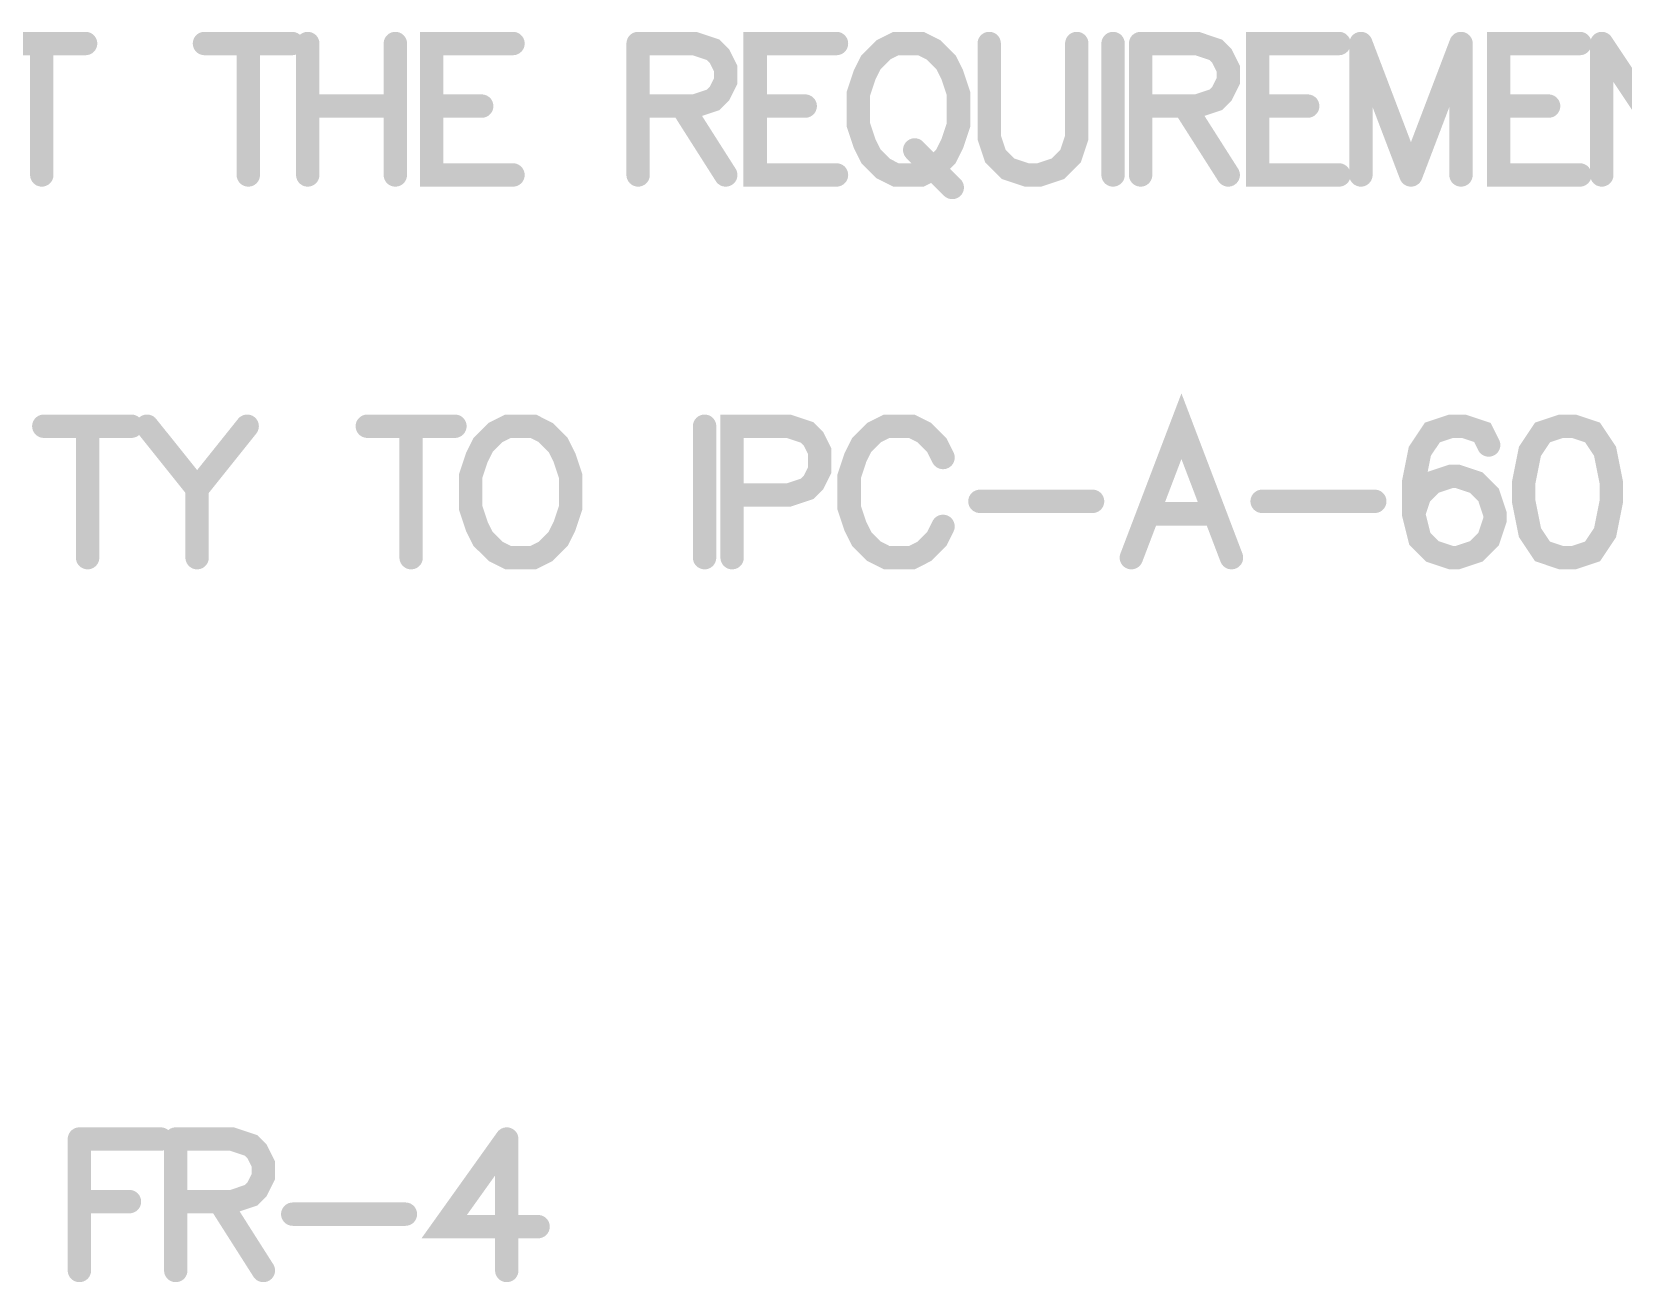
# Model space of a CAD drawing. Extents: x -9.8 to 23.3, y -7.1 to 14.3.
# Drawn here: x -5.631 to -4.95, y 7.335 to 7.87 of the extents above; entities that cross this region are included whole.
import ezdxf

# ---------------------------------------------------------------- set-up
doc = ezdxf.new("R2010")
doc.units = 0
doc.layers.add('2D_LINE_00', color=1, linetype='CONTINUOUS')

# ---------------------------------------------------------------- blocks, each defined once
blk = doc.blocks.new('SMOOTH_0$01')
at = {"const_width": 0.005}
blk.add_lwpolyline([(-0.0025, 0, 1), (0.0025, 0, 1)], format="xyb", close=True, dxfattribs=at)
blk = doc.blocks.new('DRAWING_2104')
at = {"layer": '2D_LINE_00', "const_width": 0.01}
blk.add_lwpolyline([(0, 0), (0, -0.05624)], dxfattribs=at)
at = {"layer": '2D_LINE_00'}
for p in [(0, 0), (0, -0.05624)]:
    blk.add_blockref('SMOOTH_0$01', p, dxfattribs=at)
blk = doc.blocks.new('DRAWING_2105')
at = {"layer": '2D_LINE_00', "const_width": 0.01}
blk.add_lwpolyline([(0, 0), (0.03481, 0)], dxfattribs=at)
at = {"layer": '2D_LINE_00'}
for p in [(0, 0), (0.03481, 0)]:
    blk.add_blockref('SMOOTH_0$01', p, dxfattribs=at)
blk = doc.blocks.new('DRAWING_2106')
at = {"layer": '2D_LINE_00', "const_width": 0.01}
blk.add_lwpolyline([(0, 0), (0.02142, 0)], dxfattribs=at)
at = {"layer": '2D_LINE_00'}
for p in [(0, 0), (0.02142, 0)]:
    blk.add_blockref('SMOOTH_0$01', p, dxfattribs=at)
blk = doc.blocks.new('DRAWING_2107')
at = {"layer": '2D_LINE_00', "const_width": 0.01}
blk.add_lwpolyline([(0, 0), (0, -0.05624)], dxfattribs=at)
at = {"layer": '2D_LINE_00'}
for p in [(0, 0), (0, -0.05624)]:
    blk.add_blockref('SMOOTH_0$01', p, dxfattribs=at)
blk = doc.blocks.new('DRAWING_2108')
at = {"layer": '2D_LINE_00', "const_width": 0.01}
blk.add_lwpolyline([(0, 0), (0.0241, 0), (0.03213, -0.00268), (0.03481, -0.00536), (0.03749, -0.01071), (0.03749, -0.01607), (0.03481, -0.02143), (0.03213, -0.0241), (0.0241, -0.02678), (0, -0.02678)], dxfattribs=at)
at = {"layer": '2D_LINE_00'}
for p in [(0, 0), (0.0241, 0), (0.03213, -0.00268), (0.03481, -0.00536), (0.03749, -0.01071), (0.03749, -0.01607), (0.03213, -0.0241), (0.03481, -0.02143), (0, -0.02678), (0.0241, -0.02678)]:
    blk.add_blockref('SMOOTH_0$01', p, dxfattribs=at)
blk = doc.blocks.new('DRAWING_2109')
at = {"layer": '2D_LINE_00', "const_width": 0.01}
blk.add_lwpolyline([(0, 0), (0.01875, -0.02946)], dxfattribs=at)
at = {"layer": '2D_LINE_00'}
for p in [(0, 0), (0.01875, -0.02946)]:
    blk.add_blockref('SMOOTH_0$01', p, dxfattribs=at)
blk = doc.blocks.new('DRAWING_2110')
at = {"layer": '2D_LINE_00', "const_width": 0.01}
blk.add_lwpolyline([(0, 0), (0.04821, 0)], dxfattribs=at)
at = {"layer": '2D_LINE_00'}
for p in [(0, 0), (0.04821, 0)]:
    blk.add_blockref('SMOOTH_0$01', p, dxfattribs=at)
blk = doc.blocks.new('DRAWING_2111')
at = {"layer": '2D_LINE_00', "const_width": 0.01}
blk.add_lwpolyline([(0, 0), (-0.02678, -0.03749), (0.01339, -0.03749)], dxfattribs=at)
at = {"layer": '2D_LINE_00'}
for p in [(0, 0), (-0.02678, -0.03749), (0.01339, -0.03749)]:
    blk.add_blockref('SMOOTH_0$01', p, dxfattribs=at)
blk = doc.blocks.new('DRAWING_2112')
at = {"layer": '2D_LINE_00', "const_width": 0.01}
blk.add_lwpolyline([(0, 0), (0, -0.05624)], dxfattribs=at)
at = {"layer": '2D_LINE_00'}
for p in [(0, 0), (0, -0.05624)]:
    blk.add_blockref('SMOOTH_0$01', p, dxfattribs=at)
blk = doc.blocks.new('DRAWING_2155')
at = {"layer": '2D_LINE_00', "const_width": 0.01}
blk.add_lwpolyline([(0, 0), (0, -0.05624)], dxfattribs=at)
at = {"layer": '2D_LINE_00'}
for p in [(0, 0), (0, -0.05624)]:
    blk.add_blockref('SMOOTH_0$01', p, dxfattribs=at)
blk = doc.blocks.new('DRAWING_2156')
at = {"layer": '2D_LINE_00', "const_width": 0.01}
blk.add_lwpolyline([(0, 0), (0.03749, 0)], dxfattribs=at)
at = {"layer": '2D_LINE_00'}
for p in [(0, 0), (0.03749, 0)]:
    blk.add_blockref('SMOOTH_0$01', p, dxfattribs=at)
blk = doc.blocks.new('DRAWING_2157')
at = {"layer": '2D_LINE_00', "const_width": 0.01}
blk.add_lwpolyline([(0, 0), (0.02143, -0.02678), (0.02143, -0.05624)], dxfattribs=at)
at = {"layer": '2D_LINE_00'}
for p in [(0, 0), (0.02143, -0.02678), (0.02143, -0.05624)]:
    blk.add_blockref('SMOOTH_0$01', p, dxfattribs=at)
blk = doc.blocks.new('DRAWING_2158')
at = {"layer": '2D_LINE_00', "const_width": 0.01}
blk.add_lwpolyline([(0, 0), (-0.02142, -0.02678)], dxfattribs=at)
at = {"layer": '2D_LINE_00'}
for p in [(0, 0), (-0.02142, -0.02678)]:
    blk.add_blockref('SMOOTH_0$01', p, dxfattribs=at)
blk = doc.blocks.new('DRAWING_2159')
at = {"layer": '2D_LINE_00', "const_width": 0.01}
blk.add_lwpolyline([(0, 0), (0, -0.05624)], dxfattribs=at)
at = {"layer": '2D_LINE_00'}
for p in [(0, 0), (0, -0.05624)]:
    blk.add_blockref('SMOOTH_0$01', p, dxfattribs=at)
blk = doc.blocks.new('DRAWING_2160')
at = {"layer": '2D_LINE_00', "const_width": 0.01}
blk.add_lwpolyline([(0, 0), (0.03749, 0)], dxfattribs=at)
at = {"layer": '2D_LINE_00'}
for p in [(0, 0), (0.03749, 0)]:
    blk.add_blockref('SMOOTH_0$01', p, dxfattribs=at)
blk = doc.blocks.new('DRAWING_2161')
at = {"layer": '2D_LINE_00', "const_width": 0.01}
blk.add_lwpolyline([(0, 0), (-0.00535, -0.00268), (-0.01071, -0.00804), (-0.01339, -0.01339), (-0.01606, -0.02143), (-0.01606, -0.03482), (-0.01339, -0.04285), (-0.01071, -0.04821), (-0.00535, -0.05356), (0, -0.05624), (0.01072, -0.05624), (0.01607, -0.05356), (0.02143, -0.04821), (0.02411, -0.04285), (0.02679, -0.03482), (0.02679, -0.02143), (0.02411, -0.01339), (0.02143, -0.00804), (0.01607, -0.00268), (0.01072, 0), (0, 0)], dxfattribs=at)
at = {"layer": '2D_LINE_00'}
for p in [(-0.00535, -0.00268), (0, 0), (0, 0), (0.01072, 0), (0.01607, -0.00268), (-0.01071, -0.00804), (0.02143, -0.00804), (-0.01339, -0.01339), (0.02411, -0.01339), (-0.01606, -0.02143), (0.02679, -0.02143), (-0.01606, -0.03482), (0.02679, -0.03482), (-0.01339, -0.04285), (0.02411, -0.04285), (-0.01071, -0.04821), (0.02143, -0.04821), (-0.00535, -0.05356), (0, -0.05624), (0.01072, -0.05624), (0.01607, -0.05356)]:
    blk.add_blockref('SMOOTH_0$01', p, dxfattribs=at)
blk = doc.blocks.new('DRAWING_2162')
at = {"layer": '2D_LINE_00', "const_width": 0.01}
blk.add_lwpolyline([(0, 0), (0, -0.05624)], dxfattribs=at)
at = {"layer": '2D_LINE_00'}
for p in [(0, 0), (0, -0.05624)]:
    blk.add_blockref('SMOOTH_0$01', p, dxfattribs=at)
blk = doc.blocks.new('DRAWING_2163')
at = {"layer": '2D_LINE_00', "const_width": 0.01}
blk.add_lwpolyline([(0, 0), (0.0241, 0), (0.03213, 0.00268), (0.03481, 0.00536), (0.03749, 0.01071), (0.03749, 0.01875), (0.03481, 0.0241), (0.03213, 0.02678), (0.0241, 0.02946), (0, 0.02946), (0, -0.02678)], dxfattribs=at)
at = {"layer": '2D_LINE_00'}
for p in [(0, 0.02946), (0.0241, 0.02946), (0.03213, 0.02678), (0.03481, 0.0241), (0.03749, 0.01875), (0.03749, 0.01071), (0.03213, 0.00268), (0.03481, 0.00536), (0, 0), (0.0241, 0), (0, -0.02678)]:
    blk.add_blockref('SMOOTH_0$01', p, dxfattribs=at)
blk = doc.blocks.new('DRAWING_2164')
at = {"layer": '2D_LINE_00', "const_width": 0.01}
blk.add_lwpolyline([(0, 0), (-0.00268, 0.00535), (-0.00804, 0.01071), (-0.01339, 0.01339), (-0.02411, 0.01339), (-0.02946, 0.01071), (-0.03482, 0.00535), (-0.0375, 0), (-0.04017, -0.00804), (-0.04017, -0.02143), (-0.0375, -0.02946), (-0.03482, -0.03482), (-0.02946, -0.04017), (-0.02411, -0.04285), (-0.01339, -0.04285), (-0.00804, -0.04017), (-0.00268, -0.03482), (0, -0.02946)], dxfattribs=at)
at = {"layer": '2D_LINE_00'}
for p in [(-0.02946, 0.01071), (-0.02411, 0.01339), (-0.01339, 0.01339), (-0.00804, 0.01071), (-0.03482, 0.00535), (-0.00268, 0.00535), (-0.0375, 0), (0, 0), (-0.04017, -0.00804), (-0.04017, -0.02143), (-0.0375, -0.02946), (0, -0.02946), (-0.03482, -0.03482), (-0.00268, -0.03482), (-0.02946, -0.04017), (-0.02411, -0.04285), (-0.01339, -0.04285), (-0.00804, -0.04017)]:
    blk.add_blockref('SMOOTH_0$01', p, dxfattribs=at)
blk = doc.blocks.new('DRAWING_2165')
at = {"layer": '2D_LINE_00', "const_width": 0.01}
blk.add_lwpolyline([(0, 0), (0.0482, 0)], dxfattribs=at)
at = {"layer": '2D_LINE_00'}
for p in [(0, 0), (0.0482, 0)]:
    blk.add_blockref('SMOOTH_0$01', p, dxfattribs=at)
blk = doc.blocks.new('DRAWING_2166')
at = {"layer": '2D_LINE_00', "const_width": 0.01}
blk.add_lwpolyline([(0, 0), (-0.02142, 0.05624), (-0.04285, 0)], dxfattribs=at)
at = {"layer": '2D_LINE_00'}
for p in [(-0.02142, 0.05624), (-0.04285, 0), (0, 0)]:
    blk.add_blockref('SMOOTH_0$01', p, dxfattribs=at)
blk = doc.blocks.new('DRAWING_2167')
at = {"layer": '2D_LINE_00', "const_width": 0.01}
blk.add_lwpolyline([(0, 0), (0.02678, 0)], dxfattribs=at)
at = {"layer": '2D_LINE_00'}
for p in [(0, 0), (0.02678, 0)]:
    blk.add_blockref('SMOOTH_0$01', p, dxfattribs=at)
blk = doc.blocks.new('DRAWING_2168')
at = {"layer": '2D_LINE_00', "const_width": 0.01}
blk.add_lwpolyline([(0, 0), (0.04821, 0)], dxfattribs=at)
at = {"layer": '2D_LINE_00'}
for p in [(0, 0), (0.04821, 0)]:
    blk.add_blockref('SMOOTH_0$01', p, dxfattribs=at)
blk = doc.blocks.new('DRAWING_2169')
at = {"layer": '2D_LINE_00', "const_width": 0.01}
blk.add_lwpolyline([(0, 0), (-0.00268, 0.00536), (-0.01072, 0.00804), (-0.01607, 0.00804), (-0.0241, 0.00536), (-0.02946, -0.00267), (-0.03214, -0.01606), (-0.03214, -0.02945), (-0.02946, -0.04017), (-0.0241, -0.04552), (-0.01607, -0.0482), (-0.01339, -0.0482), (-0.00536, -0.04552), (0, -0.04017), (0.00267, -0.03213), (0.00267, -0.02945), (0, -0.02142), (-0.00536, -0.01606), (-0.01339, -0.01339), (-0.01607, -0.01339), (-0.0241, -0.01606), (-0.02946, -0.02142), (-0.03214, -0.02945)], dxfattribs=at)
at = {"layer": '2D_LINE_00'}
for p in [(-0.0241, 0.00536), (-0.01607, 0.00804), (-0.01072, 0.00804), (-0.00268, 0.00536), (-0.02946, -0.00267), (0, 0), (-0.03214, -0.01606), (-0.0241, -0.01606), (-0.01607, -0.01339), (-0.01339, -0.01339), (-0.00536, -0.01606), (-0.02946, -0.02142), (0, -0.02142), (-0.03214, -0.02945), (-0.03214, -0.02945), (0.00267, -0.02945), (0.00267, -0.03213), (-0.02946, -0.04017), (-0.0241, -0.04552), (-0.00536, -0.04552), (0, -0.04017), (-0.01607, -0.0482), (-0.01339, -0.0482)]:
    blk.add_blockref('SMOOTH_0$01', p, dxfattribs=at)
blk = doc.blocks.new('DRAWING_2170')
at = {"layer": '2D_LINE_00', "const_width": 0.01}
blk.add_lwpolyline([(0, 0), (-0.00803, -0.00268), (-0.01339, -0.01071), (-0.01607, -0.0241), (-0.01607, -0.03214), (-0.01339, -0.04553), (-0.00803, -0.05356), (0, -0.05624), (0.00536, -0.05624), (0.01339, -0.05356), (0.01875, -0.04553), (0.02143, -0.03214), (0.02143, -0.0241), (0.01875, -0.01071), (0.01339, -0.00268), (0.00536, 0), (0, 0)], dxfattribs=at)
at = {"layer": '2D_LINE_00'}
for p in [(-0.00803, -0.00268), (0, 0), (0, 0), (0.00536, 0), (0.01339, -0.00268), (-0.01339, -0.01071), (0.01875, -0.01071), (-0.01607, -0.0241), (0.02143, -0.0241), (-0.01607, -0.03214), (0.02143, -0.03214), (-0.01339, -0.04553), (0.01875, -0.04553), (-0.00803, -0.05356), (0, -0.05624), (0.00536, -0.05624), (0.01339, -0.05356)]:
    blk.add_blockref('SMOOTH_0$01', p, dxfattribs=at)
blk = doc.blocks.new('DRAWING_2268')
at = {"layer": '2D_LINE_00', "const_width": 0.01}
blk.add_lwpolyline([(0, 0), (0, -0.05624)], dxfattribs=at)
at = {"layer": '2D_LINE_00'}
for p in [(0, 0), (0, -0.05624)]:
    blk.add_blockref('SMOOTH_0$01', p, dxfattribs=at)
blk = doc.blocks.new('DRAWING_2269')
at = {"layer": '2D_LINE_00', "const_width": 0.01}
blk.add_lwpolyline([(0, 0), (0.03749, 0)], dxfattribs=at)
at = {"layer": '2D_LINE_00'}
for p in [(0, 0), (0.03749, 0)]:
    blk.add_blockref('SMOOTH_0$01', p, dxfattribs=at)
blk = doc.blocks.new('DRAWING_2270')
at = {"layer": '2D_LINE_00', "const_width": 0.01}
blk.add_lwpolyline([(0, 0), (0, -0.05624)], dxfattribs=at)
at = {"layer": '2D_LINE_00'}
for p in [(0, 0), (0, -0.05624)]:
    blk.add_blockref('SMOOTH_0$01', p, dxfattribs=at)
blk = doc.blocks.new('DRAWING_2271')
at = {"layer": '2D_LINE_00', "const_width": 0.01}
blk.add_lwpolyline([(0, 0), (0.0375, 0)], dxfattribs=at)
at = {"layer": '2D_LINE_00'}
for p in [(0, 0), (0.0375, 0)]:
    blk.add_blockref('SMOOTH_0$01', p, dxfattribs=at)
blk = doc.blocks.new('DRAWING_2272')
at = {"layer": '2D_LINE_00', "const_width": 0.01}
blk.add_lwpolyline([(0, 0), (0, -0.05624)], dxfattribs=at)
at = {"layer": '2D_LINE_00'}
for p in [(0, 0), (0, -0.05624)]:
    blk.add_blockref('SMOOTH_0$01', p, dxfattribs=at)
blk = doc.blocks.new('DRAWING_2273')
at = {"layer": '2D_LINE_00', "const_width": 0.01}
blk.add_lwpolyline([(0, 0), (0, -0.05624)], dxfattribs=at)
at = {"layer": '2D_LINE_00'}
for p in [(0, 0), (0, -0.05624)]:
    blk.add_blockref('SMOOTH_0$01', p, dxfattribs=at)
blk = doc.blocks.new('DRAWING_2274')
at = {"layer": '2D_LINE_00', "const_width": 0.01}
blk.add_lwpolyline([(0, 0), (0.03749, 0)], dxfattribs=at)
at = {"layer": '2D_LINE_00'}
for p in [(0, 0), (0.03749, 0)]:
    blk.add_blockref('SMOOTH_0$01', p, dxfattribs=at)
blk = doc.blocks.new('DRAWING_2275')
at = {"layer": '2D_LINE_00', "const_width": 0.01}
blk.add_lwpolyline([(0, 0), (-0.03481, 0), (-0.03481, -0.05624), (0, -0.05624)], dxfattribs=at)
at = {"layer": '2D_LINE_00'}
for p in [(-0.03481, 0), (0, 0), (-0.03481, -0.05624), (0, -0.05624)]:
    blk.add_blockref('SMOOTH_0$01', p, dxfattribs=at)
blk = doc.blocks.new('DRAWING_2276')
at = {"layer": '2D_LINE_00', "const_width": 0.01}
blk.add_lwpolyline([(0, 0), (0.02142, 0)], dxfattribs=at)
at = {"layer": '2D_LINE_00'}
for p in [(0, 0), (0.02142, 0)]:
    blk.add_blockref('SMOOTH_0$01', p, dxfattribs=at)
blk = doc.blocks.new('DRAWING_2277')
at = {"layer": '2D_LINE_00', "const_width": 0.01}
blk.add_lwpolyline([(0, 0), (0, -0.05624)], dxfattribs=at)
at = {"layer": '2D_LINE_00'}
for p in [(0, 0), (0, -0.05624)]:
    blk.add_blockref('SMOOTH_0$01', p, dxfattribs=at)
blk = doc.blocks.new('DRAWING_2278')
at = {"layer": '2D_LINE_00', "const_width": 0.01}
blk.add_lwpolyline([(0, 0), (0.0241, 0), (0.03214, -0.00268), (0.03481, -0.00536), (0.03749, -0.01071), (0.03749, -0.01607), (0.03481, -0.02143), (0.03214, -0.0241), (0.0241, -0.02678), (0, -0.02678)], dxfattribs=at)
at = {"layer": '2D_LINE_00'}
for p in [(0, 0), (0.0241, 0), (0.03214, -0.00268), (0.03481, -0.00536), (0.03749, -0.01071), (0.03749, -0.01607), (0.03214, -0.0241), (0.03481, -0.02143), (0, -0.02678), (0.0241, -0.02678)]:
    blk.add_blockref('SMOOTH_0$01', p, dxfattribs=at)
blk = doc.blocks.new('DRAWING_2279')
at = {"layer": '2D_LINE_00', "const_width": 0.01}
blk.add_lwpolyline([(0, 0), (0.01874, -0.02946)], dxfattribs=at)
at = {"layer": '2D_LINE_00'}
for p in [(0, 0), (0.01874, -0.02946)]:
    blk.add_blockref('SMOOTH_0$01', p, dxfattribs=at)
blk = doc.blocks.new('DRAWING_2280')
at = {"layer": '2D_LINE_00', "const_width": 0.01}
blk.add_lwpolyline([(0, 0), (-0.03481, 0), (-0.03481, -0.05624), (0, -0.05624)], dxfattribs=at)
at = {"layer": '2D_LINE_00'}
for p in [(-0.03481, 0), (0, 0), (-0.03481, -0.05624), (0, -0.05624)]:
    blk.add_blockref('SMOOTH_0$01', p, dxfattribs=at)
blk = doc.blocks.new('DRAWING_2281')
at = {"layer": '2D_LINE_00', "const_width": 0.01}
blk.add_lwpolyline([(0, 0), (0.02142, 0)], dxfattribs=at)
at = {"layer": '2D_LINE_00'}
for p in [(0, 0), (0.02142, 0)]:
    blk.add_blockref('SMOOTH_0$01', p, dxfattribs=at)
blk = doc.blocks.new('DRAWING_2282')
at = {"layer": '2D_LINE_00', "const_width": 0.01}
blk.add_lwpolyline([(0, 0), (-0.00535, -0.00268), (-0.01071, -0.00804), (-0.01339, -0.01339), (-0.01606, -0.02143), (-0.01606, -0.03482), (-0.01339, -0.04285), (-0.01071, -0.04821), (-0.00535, -0.05356), (0, -0.05624), (0.01072, -0.05624), (0.01607, -0.05356), (0.02143, -0.04821), (0.02411, -0.04285), (0.02678, -0.03482), (0.02678, -0.02143), (0.02411, -0.01339), (0.02143, -0.00804), (0.01607, -0.00268), (0.01072, 0), (0, 0)], dxfattribs=at)
at = {"layer": '2D_LINE_00'}
for p in [(-0.00535, -0.00268), (0, 0), (0, 0), (0.01072, 0), (0.01607, -0.00268), (-0.01071, -0.00804), (0.02143, -0.00804), (-0.01339, -0.01339), (0.02411, -0.01339), (-0.01606, -0.02143), (0.02678, -0.02143), (-0.01606, -0.03482), (0.02678, -0.03482), (-0.01339, -0.04285), (0.02411, -0.04285), (-0.01071, -0.04821), (0.02143, -0.04821), (-0.00535, -0.05356), (0, -0.05624), (0.01072, -0.05624), (0.01607, -0.05356)]:
    blk.add_blockref('SMOOTH_0$01', p, dxfattribs=at)
blk = doc.blocks.new('DRAWING_2283')
at = {"layer": '2D_LINE_00', "const_width": 0.01}
blk.add_lwpolyline([(0, 0), (0.01607, -0.01607)], dxfattribs=at)
at = {"layer": '2D_LINE_00'}
for p in [(0, 0), (0.01607, -0.01607)]:
    blk.add_blockref('SMOOTH_0$01', p, dxfattribs=at)
blk = doc.blocks.new('DRAWING_2284')
at = {"layer": '2D_LINE_00', "const_width": 0.01}
blk.add_lwpolyline([(0, 0), (0, -0.04017), (0.00267, -0.04821), (0.00803, -0.05356), (0.01606, -0.05624), (0.02142, -0.05624), (0.02945, -0.05356), (0.03481, -0.04821), (0.03749, -0.04017), (0.03749, 0)], dxfattribs=at)
at = {"layer": '2D_LINE_00'}
for p in [(0, 0), (0.03749, 0), (0, -0.04017), (0.03749, -0.04017), (0.00267, -0.04821), (0.03481, -0.04821), (0.00803, -0.05356), (0.01606, -0.05624), (0.02142, -0.05624), (0.02945, -0.05356)]:
    blk.add_blockref('SMOOTH_0$01', p, dxfattribs=at)
blk = doc.blocks.new('DRAWING_2285')
at = {"layer": '2D_LINE_00', "const_width": 0.01}
blk.add_lwpolyline([(0, 0), (0, -0.05624)], dxfattribs=at)
at = {"layer": '2D_LINE_00'}
for p in [(0, 0), (0, -0.05624)]:
    blk.add_blockref('SMOOTH_0$01', p, dxfattribs=at)
blk = doc.blocks.new('DRAWING_2286')
at = {"layer": '2D_LINE_00', "const_width": 0.01}
blk.add_lwpolyline([(0, 0), (0, -0.05624)], dxfattribs=at)
at = {"layer": '2D_LINE_00'}
for p in [(0, 0), (0, -0.05624)]:
    blk.add_blockref('SMOOTH_0$01', p, dxfattribs=at)
blk = doc.blocks.new('DRAWING_2287')
at = {"layer": '2D_LINE_00', "const_width": 0.01}
blk.add_lwpolyline([(0, 0), (0.02411, 0), (0.03214, -0.00268), (0.03482, -0.00536), (0.0375, -0.01071), (0.0375, -0.01607), (0.03482, -0.02143), (0.03214, -0.0241), (0.02411, -0.02678), (0, -0.02678)], dxfattribs=at)
at = {"layer": '2D_LINE_00'}
for p in [(0, 0), (0.02411, 0), (0.03214, -0.00268), (0.03482, -0.00536), (0.0375, -0.01071), (0.0375, -0.01607), (0.03214, -0.0241), (0.03482, -0.02143), (0, -0.02678), (0.02411, -0.02678)]:
    blk.add_blockref('SMOOTH_0$01', p, dxfattribs=at)
blk = doc.blocks.new('DRAWING_2288')
at = {"layer": '2D_LINE_00', "const_width": 0.01}
blk.add_lwpolyline([(0, 0), (0.01875, -0.02946)], dxfattribs=at)
at = {"layer": '2D_LINE_00'}
for p in [(0, 0), (0.01875, -0.02946)]:
    blk.add_blockref('SMOOTH_0$01', p, dxfattribs=at)
blk = doc.blocks.new('DRAWING_2289')
at = {"layer": '2D_LINE_00', "const_width": 0.01}
blk.add_lwpolyline([(0, 0), (-0.03482, 0), (-0.03482, -0.05624), (0, -0.05624)], dxfattribs=at)
at = {"layer": '2D_LINE_00'}
for p in [(-0.03482, 0), (0, 0), (-0.03482, -0.05624), (0, -0.05624)]:
    blk.add_blockref('SMOOTH_0$01', p, dxfattribs=at)
blk = doc.blocks.new('DRAWING_2290')
at = {"layer": '2D_LINE_00', "const_width": 0.01}
blk.add_lwpolyline([(0, 0), (0.02143, 0)], dxfattribs=at)
at = {"layer": '2D_LINE_00'}
for p in [(0, 0), (0.02143, 0)]:
    blk.add_blockref('SMOOTH_0$01', p, dxfattribs=at)
blk = doc.blocks.new('DRAWING_2291')
at = {"layer": '2D_LINE_00', "const_width": 0.01}
blk.add_lwpolyline([(0, 0), (0, -0.05624)], dxfattribs=at)
at = {"layer": '2D_LINE_00'}
for p in [(0, 0), (0, -0.05624)]:
    blk.add_blockref('SMOOTH_0$01', p, dxfattribs=at)
blk = doc.blocks.new('DRAWING_2292')
at = {"layer": '2D_LINE_00', "const_width": 0.01}
blk.add_lwpolyline([(0, 0), (0.02142, -0.05624)], dxfattribs=at)
at = {"layer": '2D_LINE_00'}
for p in [(0, 0), (0.02142, -0.05624)]:
    blk.add_blockref('SMOOTH_0$01', p, dxfattribs=at)
blk = doc.blocks.new('DRAWING_2293')
at = {"layer": '2D_LINE_00', "const_width": 0.01}
blk.add_lwpolyline([(0, 0), (-0.02143, -0.05624)], dxfattribs=at)
at = {"layer": '2D_LINE_00'}
for p in [(0, 0), (-0.02143, -0.05624)]:
    blk.add_blockref('SMOOTH_0$01', p, dxfattribs=at)
blk = doc.blocks.new('DRAWING_2294')
at = {"layer": '2D_LINE_00', "const_width": 0.01}
blk.add_lwpolyline([(0, 0), (0, -0.05624)], dxfattribs=at)
at = {"layer": '2D_LINE_00'}
for p in [(0, 0), (0, -0.05624)]:
    blk.add_blockref('SMOOTH_0$01', p, dxfattribs=at)
blk = doc.blocks.new('DRAWING_2295')
at = {"layer": '2D_LINE_00', "const_width": 0.01}
blk.add_lwpolyline([(0, 0), (-0.03481, 0), (-0.03481, -0.05624), (0, -0.05624)], dxfattribs=at)
at = {"layer": '2D_LINE_00'}
for p in [(-0.03481, 0), (0, 0), (-0.03481, -0.05624), (0, -0.05624)]:
    blk.add_blockref('SMOOTH_0$01', p, dxfattribs=at)
blk = doc.blocks.new('DRAWING_2296')
at = {"layer": '2D_LINE_00', "const_width": 0.01}
blk.add_lwpolyline([(0, 0), (0.02142, 0)], dxfattribs=at)
at = {"layer": '2D_LINE_00'}
for p in [(0, 0), (0.02142, 0)]:
    blk.add_blockref('SMOOTH_0$01', p, dxfattribs=at)
blk = doc.blocks.new('DRAWING_2297')
at = {"layer": '2D_LINE_00', "const_width": 0.01}
blk.add_lwpolyline([(0, 0), (0, -0.05624)], dxfattribs=at)
at = {"layer": '2D_LINE_00'}
for p in [(0, 0), (0, -0.05624)]:
    blk.add_blockref('SMOOTH_0$01', p, dxfattribs=at)
blk = doc.blocks.new('DRAWING_2298')
at = {"layer": '2D_LINE_00', "const_width": 0.01}
blk.add_lwpolyline([(0, 0), (0.03749, -0.05624)], dxfattribs=at)
at = {"layer": '2D_LINE_00'}
for p in [(0, 0), (0.03749, -0.05624)]:
    blk.add_blockref('SMOOTH_0$01', p, dxfattribs=at)

msp = doc.modelspace()

# ---------------------------------------------------------------- block references
for name, p in [('DRAWING_2269', (-5.64581, 7.86499)), ('DRAWING_2268', (-5.62706, 7.86499)), ('DRAWING_2271', (-5.55744, 7.86499)), ('DRAWING_2270', (-5.53869, 7.86499)), ('DRAWING_2272', (-5.51325, 7.86499)), ('DRAWING_2273', (-5.47576, 7.86499)), ('DRAWING_2275', (-5.42541, 7.86499)), ('DRAWING_2277', (-5.37185, 7.86499)), ('DRAWING_2278', (-5.37185, 7.86499)), ('DRAWING_2280', (-5.28696, 7.86499)), ('DRAWING_2282', (-5.26152, 7.86499)), ('DRAWING_2284', (-5.22161, 7.86499)), ('DRAWING_2285', (-5.16859, 7.86499)), ('DRAWING_2286', (-5.15681, 7.86499)), ('DRAWING_2287', (-5.15681, 7.86499)), ('DRAWING_2289', (-5.07191, 7.86499)), ('DRAWING_2291', (-5.06254, 7.86499)), ('DRAWING_2292', (-5.06254, 7.86499)), ('DRAWING_2293', (-5.01969, 7.86499)), ('DRAWING_2294', (-5.01969, 7.86499)), ('DRAWING_2295', (-4.96881, 7.86499)), ('DRAWING_2297', (-4.95944, 7.86499)), ('DRAWING_2298', (-4.95944, 7.86499)), ('DRAWING_2274', (-5.51325, 7.83821)), ('DRAWING_2276', (-5.46022, 7.83821)), ('DRAWING_2279', (-5.3531, 7.83821)), ('DRAWING_2281', (-5.32177, 7.83821)), ('DRAWING_2288', (-5.13806, 7.83821)), ('DRAWING_2290', (-5.10673, 7.83821)), ('DRAWING_2296', (-5.00362, 7.83821)), ('DRAWING_2283', (-5.25348, 7.81946)), ('DRAWING_2166', (-5.11792, 7.645)), ('DRAWING_2156', (-5.6262, 7.70124)), ('DRAWING_2155', (-5.60746, 7.70124)), ('DRAWING_2157', (-5.58202, 7.70124)), ('DRAWING_2158', (-5.53917, 7.70124)), ('DRAWING_2160', (-5.48775, 7.70124)), ('DRAWING_2159', (-5.469, 7.70124)), ('DRAWING_2161', (-5.4275, 7.70124)), ('DRAWING_2162', (-5.34341, 7.70124)), ('DRAWING_2163', (-5.33162, 7.67178)), ('DRAWING_2164', (-5.24137, 7.68785)), ('DRAWING_2169', (-5.00785, 7.6932)), ('DRAWING_2170', (-4.97679, 7.70124)), ('DRAWING_2165', (-5.22557, 7.6691)), ('DRAWING_2167', (-5.15273, 7.66375)), ('DRAWING_2168', (-5.1048, 7.6691)), ('DRAWING_2104', (-5.61097, 7.39624)), ('DRAWING_2105', (-5.61097, 7.39624)), ('DRAWING_2107', (-5.56973, 7.39624)), ('DRAWING_2108', (-5.56973, 7.39624)), ('DRAWING_2111', (-5.42807, 7.39624)), ('DRAWING_2112', (-5.42807, 7.39624)), ('DRAWING_2106', (-5.61097, 7.36946)), ('DRAWING_2109', (-5.55099, 7.36946)), ('DRAWING_2110', (-5.51966, 7.3641))]:
    msp.add_blockref(name, p)

doc.saveas('drawing.dxf')
